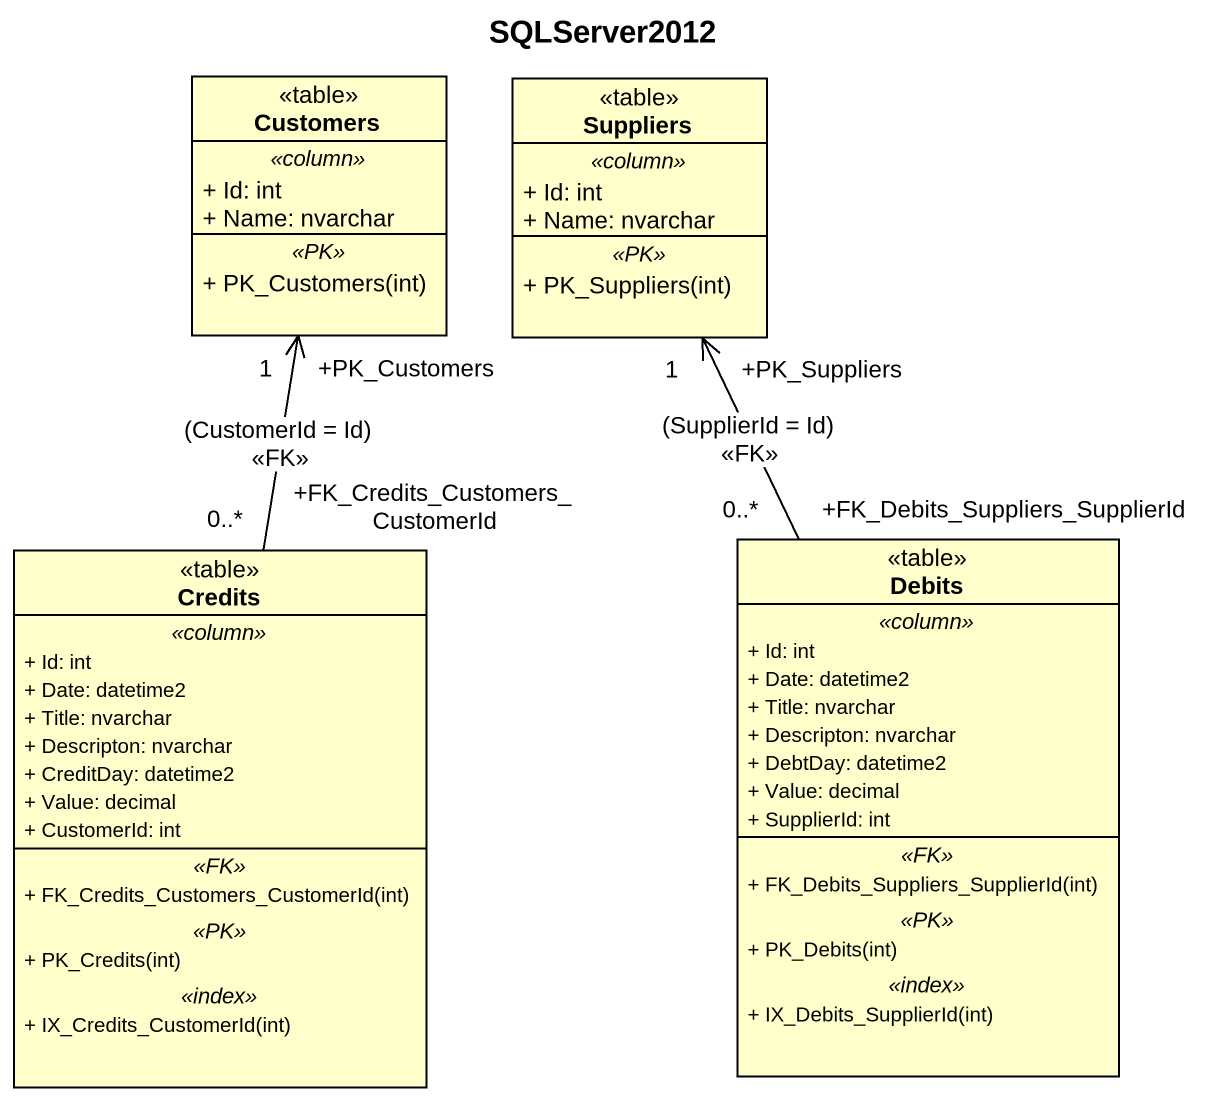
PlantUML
@startuml
title SQLServer2012
hide circle
hide empty members
skinparam classAttributeIconSize 0
class Customers <<table>> {
  .. <<column>> ..
  + Id: int
  + Name: nvarchar
  .. <<PK>> ..
  + PK_Customers(int)
}
class Suppliers <<table>> {
  .. <<column>> ..
  + Id: int
  + Name: nvarchar
  .. <<PK>> ..
  + PK_Suppliers(int)
}
class Credits <<table>> {
  .. <<column>> ..
  + Id: int
  + Date: datetime2
  + Title: nvarchar
  + Descripton: nvarchar
  + CreditDay: datetime2
  + Value: decimal
  + CustomerId: int
  .. <<FK>> ..
  + FK_Credits_Customers_CustomerId(int)
  .. <<PK>> ..
  + PK_Credits(int)
  .. <<index>> ..
  + IX_Credits_CustomerId(int)
}
class Debits <<table>> {
  .. <<column>> ..
  + Id: int
  + Date: datetime2
  + Title: nvarchar
  + Descripton: nvarchar
  + DebtDay: datetime2
  + Value: decimal
  + SupplierId: int
  .. <<FK>> ..
  + FK_Debits_Suppliers_SupplierId(int)
  .. <<PK>> ..
  + PK_Debits(int)
  .. <<index>> ..
  + IX_Debits_SupplierId(int)
}
Credits "+FK_Credits_Customers_CustomerId\n0..*" -up-> "+PK_Customers\n1" Customers : (CustomerId = Id)\n<<FK>>
Debits "+FK_Debits_Suppliers_SupplierId\n0..*" -up-> "+PK_Suppliers\n1" Suppliers : (SupplierId = Id)\n<<FK>>
@enduml
